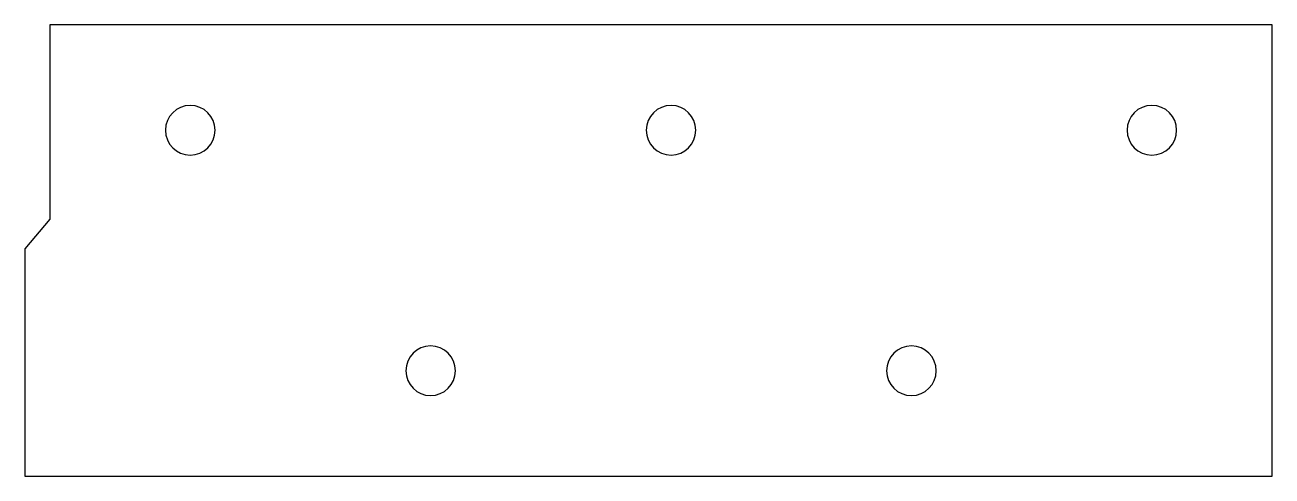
# Model space of a CAD drawing. Header units: millimetres. Extents: x 0 to 83, y 0 to 30.
import ezdxf

# ---------------------------------------------------------------- set-up
doc = ezdxf.new("R2010")
doc.units = ezdxf.units.MM

msp = doc.modelspace()

# ---------------------------------------------------------------- linework, layer by layer
at = {"layer": 'INTERIOR_PROFILES', "extrusion": (0, 0, -1)}
for centre in [(-11, 23), (-43, 23), (-75, 23), (-27, 7), (-59, 7)]:
    msp.add_circle(centre, 1.65, dxfattribs=at)
at = {"layer": 'OUTER_PROFILES'}
msp.add_lwpolyline([(1.66, 17.089), (0, 15.113), (0, 0), (83, 0), (83, 30), (1.66, 30)], close=True, dxfattribs=at)

doc.saveas('drawing.dxf')
